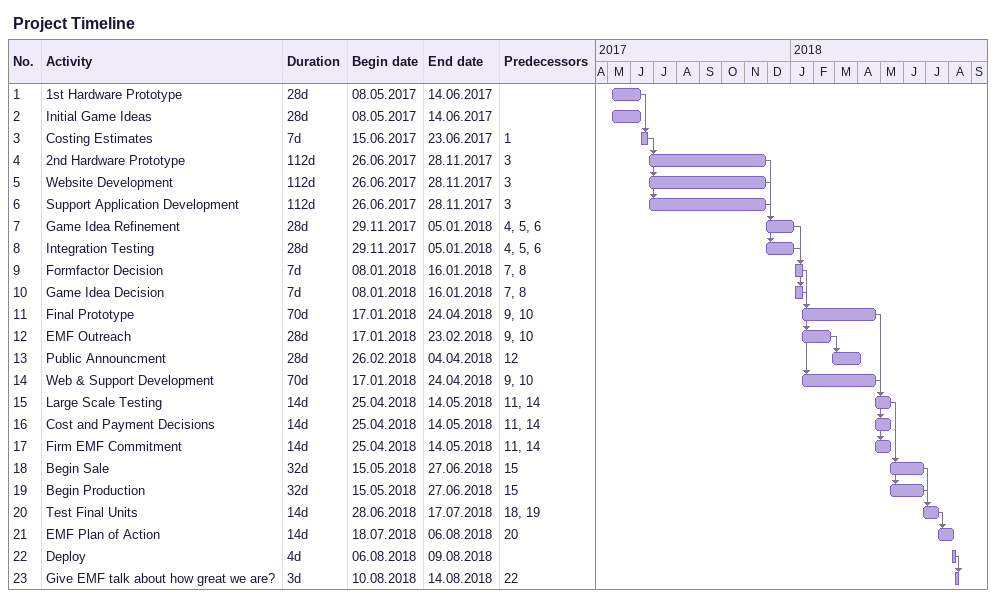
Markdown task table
Project Timeline

| ID | Task | Duration | Start | Finish | Predecessors |
|---|---|---|---|---|---|
| 1 | 1st Hardware Prototype | 28d | 2017-05-08 | 2017-06-14 |  |
| 2 | Initial Game Ideas | 28d | 2017-05-08 | 2017-06-14 |  |
| 3 | Costing Estimates | 7d | 2017-06-15 | 2017-06-23 | 1 |
| 4 | 2nd Hardware Prototype | 112d | 2017-06-26 | 2017-11-28 | 3 |
| 5 | Website Development | 112d | 2017-06-26 | 2017-11-28 | 3 |
| 6 | Support Application Development | 112d | 2017-06-26 | 2017-11-28 | 3 |
| 7 | Game Idea Refinement | 28d | 2017-11-29 | 2018-01-05 | 4, 5, 6 |
| 8 | Integration Testing | 28d | 2017-11-29 | 2018-01-05 | 4, 5, 6 |
| 9 | Formfactor Decision | 7d | 2018-01-08 | 2018-01-16 | 7, 8 |
| 10 | Game Idea Decision | 7d | 2018-01-08 | 2018-01-16 | 7, 8 |
| 11 | Final Prototype | 70d | 2018-01-17 | 2018-04-24 | 9, 10 |
| 12 | EMF Outreach | 28d | 2018-01-17 | 2018-02-23 | 9, 10 |
| 13 | Public Announcment | 28d | 2018-02-26 | 2018-04-04 | 12 |
| 14 | Web & Support Development | 70d | 2018-01-17 | 2018-04-24 | 9, 10 |
| 15 | Large Scale Testing | 14d | 2018-04-25 | 2018-05-14 | 11, 14 |
| 16 | Cost and Payment Decisions | 14d | 2018-04-25 | 2018-05-14 | 11, 14 |
| 17 | Firm EMF Commitment | 14d | 2018-04-25 | 2018-05-14 | 11, 14 |
| 18 | Begin Sale | 32d | 2018-05-15 | 2018-06-27 | 15 |
| 19 | Begin Production | 32d | 2018-05-15 | 2018-06-27 | 15 |
| 20 | Test Final Units | 14d | 2018-06-28 | 2018-07-17 | 18, 19 |
| 21 | EMF Plan of Action | 14d | 2018-07-18 | 2018-08-06 | 20 |
| 22 | Deploy | 4d | 2018-08-06 | 2018-08-09 |  |
| 23 | Give EMF talk about how great we are? | 3d | 2018-08-10 | 2018-08-14 | 22 |
